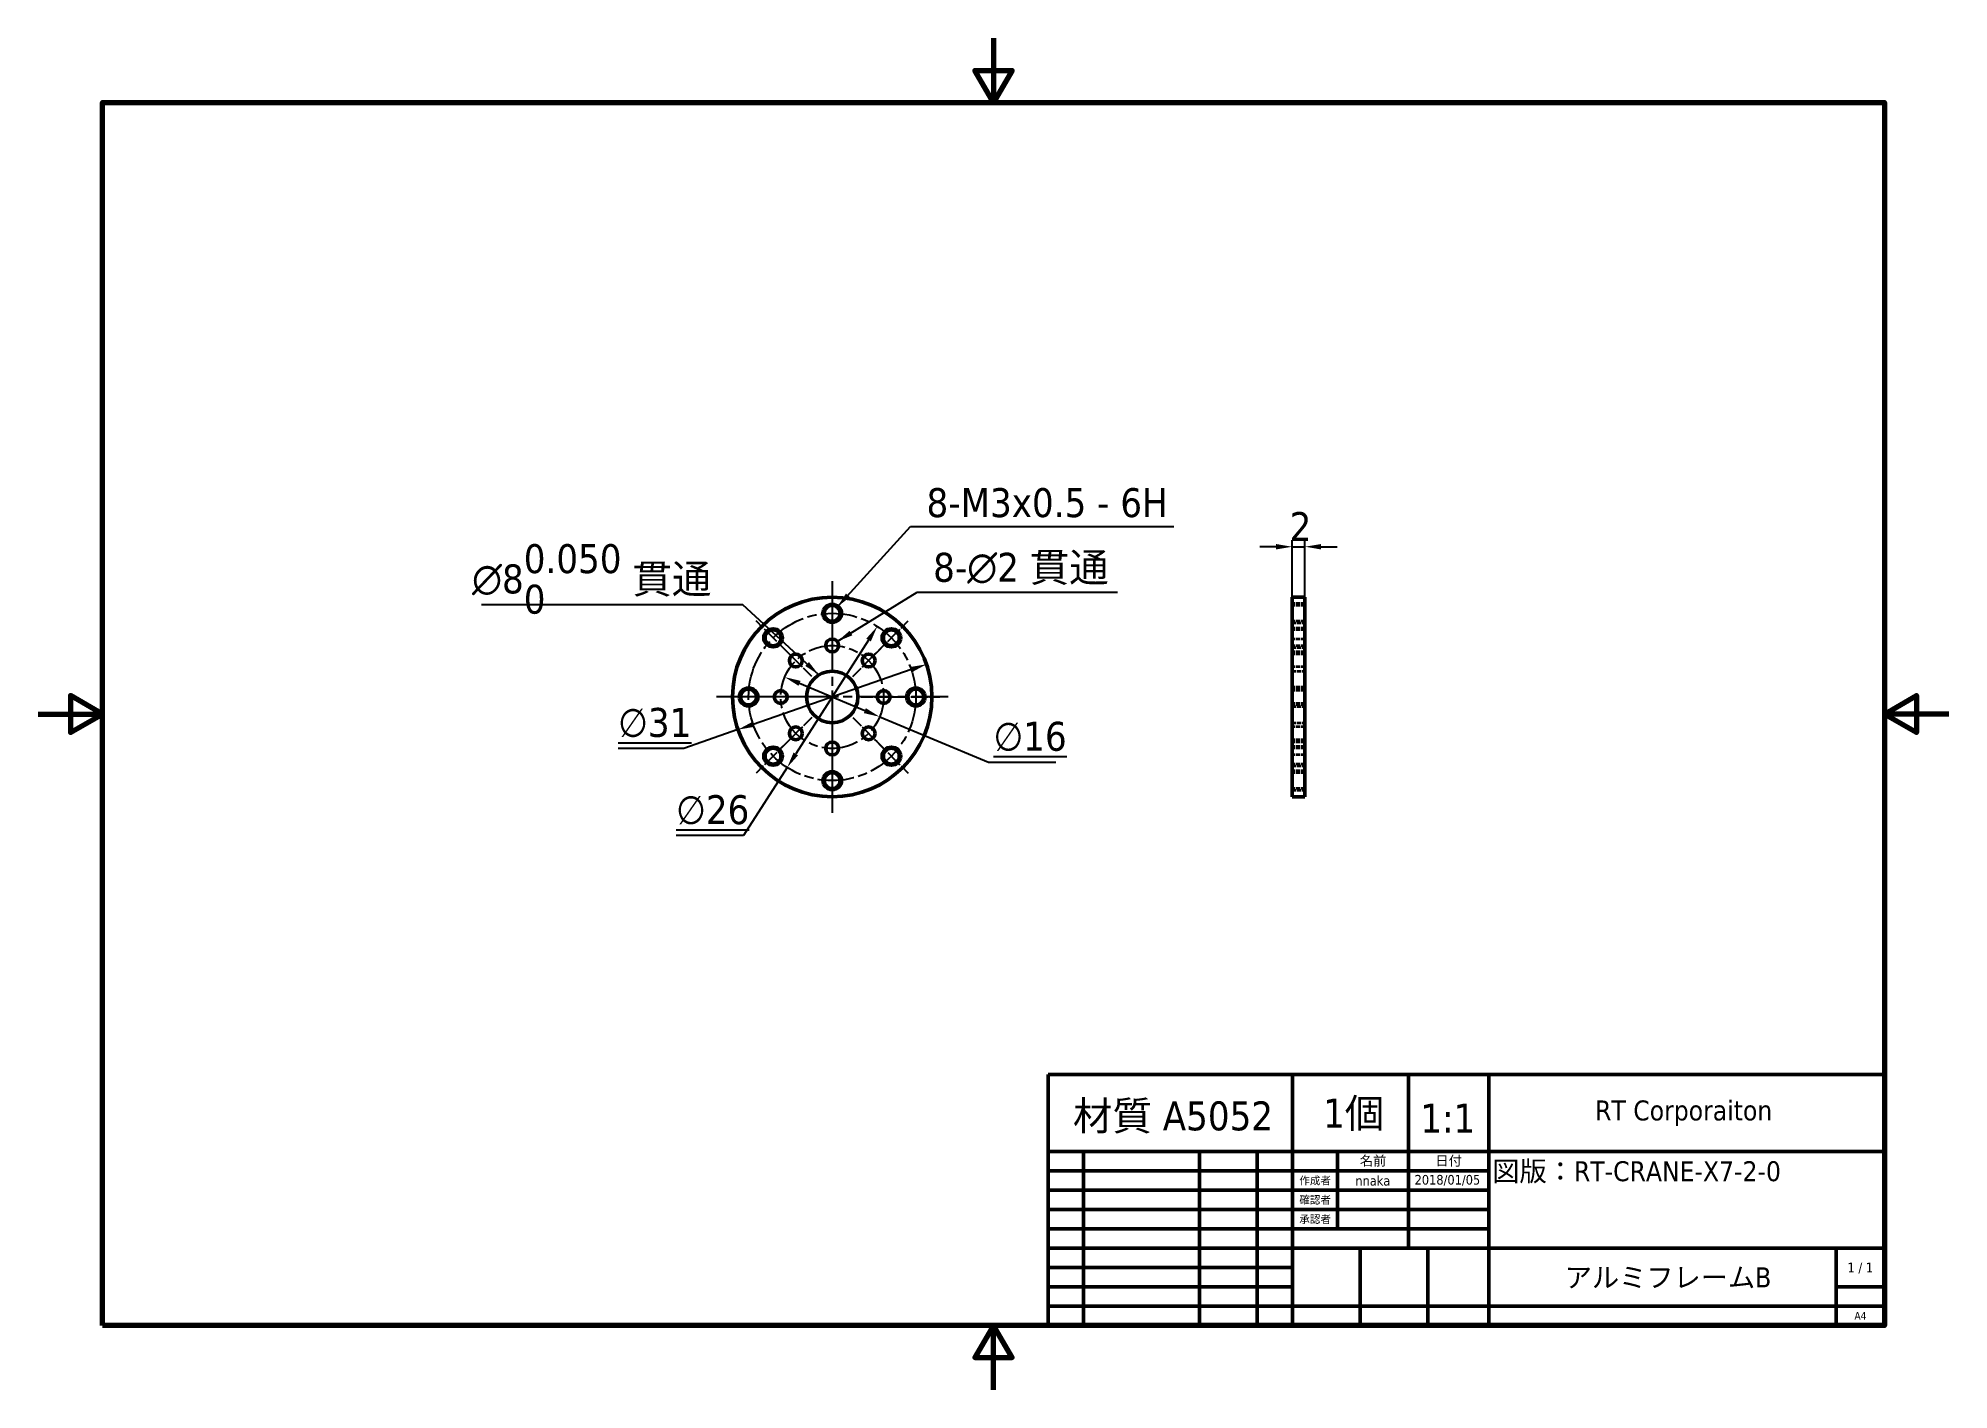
# Model space of a CAD drawing. Header units: millimetres. Extents: x 0 to 297, y 0 to 210.
import ezdxf
from ezdxf.enums import TextEntityAlignment as Align

# ---------------------------------------------------------------- set-up
doc = ezdxf.new("R2010")
doc.units = ezdxf.units.MM
doc.linetypes.add('CHAIN', pattern=[0.3543, 0.2362, -0.0295, 0.0591, -0.0295])
doc.linetypes.add('DASHED', pattern=[0.2067, 0.1654, -0.0413])
for name, color, linetype, lineweight in [('Border (ISO)', 7, 'Continuous', 70), ('Center Mark (ISO)', 7, 'Continuous', 25), ('Centerline (ISO)', 7, 'Continuous', 25), ('Dimension (ISO)', 7, 'Continuous', 25), ('Hidden (ISO)', 7, 'DASHED', 35), ('Symbol (ISO)', 7, 'Continuous', 25), ('Title (ISO)', 7, 'Continuous', 50), ('Visible (ISO)', 7, 'Continuous', 50), ('Visible Narrow (ISO)', 7, 'Continuous', 35)]:
    doc.layers.add(name, color=color, linetype=linetype, lineweight=lineweight)
doc.styles.add('Note Text (JIS)', font='tahoma.ttf')
doc.styles.add('文字スタイル17', font='tahoma.ttf')
doc.styles.add('文字スタイル18', font='tahoma.ttf')
doc.styles.add('文字スタイル19', font='tahoma.ttf')
doc.styles.add('文字スタイル23', font='tahoma.ttf')
doc.dimstyles.new('Default (JIS)', dxfattribs={"dimtxt": 4.5, "dimasz": 2.5, "dimexe": 1, "dimexo": 0, "dimgap": 0.8, "dimtad": 1, "dimrnd": 1e-08, "dimdsep": 46, "dimtxsty": 'Note Text (JIS)', "dimcen": 0.09, "dimdle": 10, "dimclrd": 256, "dimclre": 256, "dimclrt": 256, "dimadec": 0, "dimazin": 2, "dimtfac": 0.777778, "dimtmove": 0, "dimatfit": 3, "dimfxl": 1, "dimtolj": 1, "dimtzin": 0, "dimlwd": -1, "dimlwe": -1, "dimarcsym": 0})
doc.dimstyles.new('Default (JIS)$7', dxfattribs={"dimtxt": 4.5, "dimasz": 2.5, "dimexe": 1, "dimexo": 0, "dimgap": 0.8, "dimtad": 1, "dimrnd": 1e-08, "dimdsep": 46, "dimtxsty": 'Note Text (JIS)', "dimcen": 0.09, "dimdle": 10, "dimclrd": 256, "dimclre": 256, "dimclrt": 256, "dimadec": 0, "dimazin": 2, "dimtfac": 0.777778, "dimtmove": 0, "dimatfit": 3, "dimfxl": 1, "dimtolj": 1, "dimtzin": 0, "dimlwd": -1, "dimlwe": -1, "dimarcsym": 0})

# ---------------------------------------------------------------- blocks, each defined once
blk = doc.blocks.new('図面枠 既定の図面枠')
at = {"layer": 'Border (ISO)', "flags": 128}
for points in [[(148.5, 210), (148.5, 200), (145.61, 205), (151.39, 205), (148.5, 200)], [(10, 10), (10, 200), (287, 200), (287, 10), (10, 10)], [(0, 105), (10, 105), (5, 107.89), (5, 102.11), (10, 105)], [(297, 105), (287, 105), (292, 107.89), (292, 102.11), (287, 105)], [(148.5, 0), (148.5, 10), (145.61, 5), (151.39, 5), (148.5, 10)]]:
    blk.add_lwpolyline(points, dxfattribs=at)
blk = doc.blocks.new('表題欄 JIS')
at = {"layer": 'Title (ISO)'}
for p, q in [((230, 139), (100, 139)), ((100, 139), (100, 100)), ((138, 100), (138, 139)), ((156, 127), (156, 139)), ((168.5, 100), (168.5, 139)), ((230, 100), (230, 139)), ((100, 127), (230, 127)), ((105.5, 100), (105.5, 127)), ((123.5, 100), (123.5, 127)), ((132.5, 100), (132.5, 127)), ((145, 115), (145, 127)), ((156, 112), (156, 127)), ((100, 124), (168.5, 124)), ((100, 121), (168.5, 121)), ((168.5, 118), (100, 118)), ((100, 115), (168.5, 115)), ((138, 112), (100, 112)), ((168.5, 112), (138, 112)), ((148.5, 100), (148.5, 112)), ((159, 100), (159, 112)), ((168.5, 112), (230, 112)), ((222.5, 100), (222.5, 112)), ((138, 109), (100, 109)), ((138, 106), (100, 106)), ((222.5, 106), (230, 106)), ((230, 103), (100, 103)), ((100, 100), (230, 100))]:
    blk.add_line(p, q, dxfattribs=at)
for s, height, style, p in [('作成者', 1.2, '文字スタイル23', (141.5, 122.5)), ('確認者', 1.2, '文字スタイル23', (141.5, 119.5)), ('承認者', 1.2, '文字スタイル23', (141.5, 116.5)), ('1 / 1', 1.5, '文字スタイル18', (226.25, 109))]:
    blk.add_text(s, height=height, dxfattribs=dict(at, style=style)).set_placement(p, align=Align.MIDDLE_CENTER)
at = {"layer": 'Title (ISO)', "char_height": 1.5, "attachment_point": 5, "style": 'Note Text (JIS)'}
for s, insert, width in [('\\fTahoma|b0|i0;\\H1.5000;名前', (150.5, 125.5), 10.8457), ('\\fTahoma|b0|i0;\\H1.5000;日付', (162.25, 125.5), 12.2497)]:
    blk.add_mtext(s, dxfattribs=dict(at, insert=insert, width=width))
at = {"layer": 'Title (ISO)'}
for tag, p, height, style in [('会社_001', (185.02, 131.85), 3.1, '文字スタイル17'), ('タイトル_001', (169.04, 122.41), 3.1, '文字スタイル17'), ('作成者_001', (147.75, 121.73), 1.5, '文字スタイル18'), ('作成日_001', (156.96, 121.88), 1.5, '文字スタイル18'), ('部品番号_001', (180.3, 105.91), 3.1, '文字スタイル17'), ('シート_サイズ_001', (225.33, 100.9), 1.2, '文字スタイル19')]:
    blk.add_attdef(tag, p, '', height=height, dxfattribs=dict(at, style=style))
at = {"layer": 'Title (ISO)', "style": '文字スタイル18'}
for tag, p in [('確認者', (150.5, 119.5)), ('確認日', (162.25, 119.5)), ('エンジニアリング承認者', (150.5, 116.5)), ('エンジニアリング_承認日', (162.25, 116.5))]:
    blk.add_attdef(tag, text='', height=1.5, dxfattribs=at).set_placement(p, align=Align.MIDDLE_CENTER)
blk = doc.blocks.new('*D5')
at = {"layer": 'Defpoints', "color": 0, "transparency": 16777216}
for p in [(138.07, 112.72), (108.78, 102.57)]:
    blk.add_point(p, dxfattribs=at)
at = {"layer": 'Dimension (ISO)', "transparency": 16777216}
for p, q in [((135.71, 111.9), (111.15, 103.39)), ((108.78, 102.57), (100.36, 99.65)), ((100.36, 99.65), (90.15, 99.65))]:
    blk.add_line(p, q, dxfattribs=at)
for points in [[(135.58, 112.3), (135.85, 111.51), (138.07, 112.72)], [(111.01, 103.78), (111.28, 103), (108.78, 102.57)]]:
    blk.add_solid(points, dxfattribs=at)
at = {"layer": 'Dimension (ISO)', "transparency": 16777216, "insert": (90.15, 105.94), "char_height": 4.5, "attachment_point": 1, "style": 'Note Text (JIS)'}
blk.add_mtext('\\A1;\\L∅31\\l', dxfattribs=at)
blk = doc.blocks.new('*D6')
at = {"layer": 'Defpoints', "color": 0, "transparency": 16777216}
for p in [(196.92, 130.99), (196.92, 123.15), (194.92, 93.42)]:
    blk.add_point(p, dxfattribs=at)
at = {"layer": 'Dimension (ISO)', "transparency": 16777216}
for p, q in [((192.42, 130.99), (189.92, 130.99)), ((194.92, 93.42), (194.92, 131.99)), ((194.92, 130.99), (196.92, 130.99)), ((196.92, 123.15), (196.92, 131.99)), ((199.42, 130.99), (201.92, 130.99))]:
    blk.add_line(p, q, dxfattribs=at)
for points in [[(192.42, 131.41), (192.42, 130.57), (194.92, 130.99)], [(199.42, 131.41), (199.42, 130.57), (196.92, 130.99)]]:
    blk.add_solid(points, dxfattribs=at)
at = {"layer": 'Dimension (ISO)', "transparency": 16777216, "insert": (194.53, 136.38), "char_height": 4.5, "attachment_point": 1, "style": 'Note Text (JIS)'}
blk.add_mtext('\\A1;2', dxfattribs=at)
blk = doc.blocks.new('*D7')
at = {"layer": 'Defpoints', "color": 0, "transparency": 16777216}
for p in [(130.43, 118.6), (116.43, 96.69)]:
    blk.add_point(p, dxfattribs=at)
at = {"layer": 'Dimension (ISO)', "transparency": 16777216}
for p, q in [((129.08, 116.49), (117.77, 98.8)), ((116.43, 96.69), (109.66, 86.1)), ((109.66, 86.1), (99.16, 86.1))]:
    blk.add_line(p, q, dxfattribs=at)
for points in [[(128.73, 116.72), (129.43, 116.27), (130.43, 118.6)], [(117.42, 99.02), (118.12, 98.58), (116.43, 96.69)]]:
    blk.add_solid(points, dxfattribs=at)
at = {"layer": 'Dimension (ISO)', "transparency": 16777216, "insert": (99.16, 92.39), "char_height": 4.5, "attachment_point": 1, "style": 'Note Text (JIS)'}
blk.add_mtext('\\A1;\\L∅26\\l', dxfattribs=at)
blk = doc.blocks.new('*D8')
at = {"layer": 'Defpoints', "color": 0, "transparency": 16777216}
for p in [(116.05, 110.73), (130.81, 104.56)]:
    blk.add_point(p, dxfattribs=at)
at = {"layer": 'Dimension (ISO)', "transparency": 16777216}
for p, q in [((118.35, 109.77), (128.5, 105.53)), ((130.81, 104.56), (147.7, 97.51)), ((147.7, 97.51), (158.2, 97.51))]:
    blk.add_line(p, q, dxfattribs=at)
for points in [[(118.51, 110.15), (118.19, 109.38), (116.05, 110.73)], [(128.66, 105.91), (128.34, 105.14), (130.81, 104.56)]]:
    blk.add_solid(points, dxfattribs=at)
at = {"layer": 'Dimension (ISO)', "transparency": 16777216, "insert": (148.5, 103.79), "char_height": 4.5, "attachment_point": 1, "style": 'Note Text (JIS)'}
blk.add_mtext('\\A1;\\L∅16\\l', dxfattribs=at)

msp = doc.modelspace()

# ---------------------------------------------------------------- linework, layer by layer
at = {"layer": 'Center Mark (ISO)', "linetype": 'CHAIN', "ltscale": 23.990969}
for p, q in [((123.428, 125.647), (123.428, 89.647)), ((141.428, 107.647), (105.428, 107.647))]:
    msp.add_line(p, q, dxfattribs=at)
at = {"layer": 'Center Mark (ISO)', "linetype": 'CHAIN', "ltscale": 8.288396}
for p, q in [((123.428, 124.376), (123.428, 116.917)), ((116.873, 114.202), (111.599, 119.476)), ((129.984, 114.202), (135.258, 119.476)), ((114.158, 107.647), (106.699, 107.647)), ((132.699, 107.647), (140.158, 107.647)), ((116.873, 101.092), (111.599, 95.817)), ((129.984, 101.092), (135.258, 95.817)), ((123.428, 98.376), (123.428, 90.917))]:
    msp.add_line(p, q, dxfattribs=at)
at = {"layer": 'Center Mark (ISO)', "linetype": 'CHAIN', "ltscale": 7.778352}
for p, q in [((123.428, 119.147), (123.428, 112.147)), ((120.246, 110.829), (115.297, 115.779)), ((126.61, 110.829), (131.56, 115.779)), ((118.928, 107.647), (111.928, 107.647)), ((127.928, 107.647), (134.928, 107.647)), ((120.246, 104.465), (115.297, 99.515)), ((126.61, 104.465), (131.56, 99.515)), ((123.428, 103.147), (123.428, 96.147))]:
    msp.add_line(p, q, dxfattribs=at)
at = {"layer": 'Centerline (ISO)', "linetype": 'CHAIN', "ltscale": 23.990969}
for radius in [13, 8]:
    msp.add_circle((123.428, 107.647), radius, dxfattribs=at)
at = {"layer": 'Hidden (ISO)', "ltscale": 3.809293}
for p, q in [((196.918, 122.147), (194.918, 122.147)), ((196.918, 121.876), (194.918, 121.876)), ((196.918, 119.417), (194.918, 119.417)), ((194.918, 119.147), (196.918, 119.147)), ((196.918, 118.339), (194.918, 118.339)), ((196.918, 118.069), (194.918, 118.069)), ((196.918, 116.647), (194.918, 116.647)), ((196.918, 115.61), (194.918, 115.61)), ((194.918, 115.339), (196.918, 115.339)), ((196.918, 114.647), (194.918, 114.647)), ((196.918, 114.304), (194.918, 114.304)), ((196.918, 112.304), (194.918, 112.304)), ((194.918, 111.647), (196.918, 111.647)), ((196.918, 109.147), (194.918, 109.147)), ((196.918, 108.876), (194.918, 108.876)), ((196.918, 108.647), (194.918, 108.647)), ((196.918, 106.647), (194.918, 106.647)), ((196.918, 106.417), (194.918, 106.417)), ((194.918, 106.147), (196.918, 106.147)), ((194.918, 103.647), (196.918, 103.647)), ((196.918, 102.99), (194.918, 102.99)), ((196.918, 100.99), (194.918, 100.99)), ((196.918, 100.647), (194.918, 100.647)), ((196.918, 99.954), (194.918, 99.954)), ((196.918, 99.684), (194.918, 99.684)), ((196.918, 98.647), (194.918, 98.647)), ((196.918, 97.225), (194.918, 97.225)), ((194.918, 96.954), (196.918, 96.954)), ((196.918, 96.147), (194.918, 96.147)), ((196.918, 95.876), (194.918, 95.876)), ((196.918, 93.417), (194.918, 93.417)), ((194.918, 93.147), (196.918, 93.147))]:
    msp.add_line(p, q, dxfattribs=at)
at = {"layer": 'Visible (ISO)'}
for p, q in [((194.918, 123.147), (194.918, 92.147)), ((196.918, 123.147), (194.918, 123.147)), ((196.918, 92.147), (196.918, 123.147)), ((196.918, 92.147), (194.918, 92.147))]:
    msp.add_line(p, q, dxfattribs=at)
for centre, radius in [((123.428, 107.647), 15.5), ((123.428, 120.647), 1.23), ((114.236, 116.839), 1.23), ((123.428, 115.647), 1), ((132.621, 116.839), 1.23), ((117.772, 113.304), 1), ((129.085, 113.304), 1), ((123.428, 107.647), 4), ((110.428, 107.647), 1.23), ((115.428, 107.647), 1), ((131.428, 107.647), 1), ((136.428, 107.647), 1.23), ((117.772, 101.99), 1), ((129.085, 101.99), 1), ((114.236, 98.454), 1.23), ((123.428, 99.647), 1), ((132.621, 98.454), 1.23), ((123.428, 94.647), 1.23)]:
    msp.add_circle(centre, radius, dxfattribs=at)
at = {"layer": 'Visible Narrow (ISO)'}
for centre in [(123.428, 120.647), (114.236, 116.839), (132.621, 116.839), (110.428, 107.647), (136.428, 107.647), (114.236, 98.454), (132.621, 98.454), (123.428, 94.647)]:
    msp.add_circle(centre, 1.5, dxfattribs=at)

# ---------------------------------------------------------------- block references
msp.add_blockref('図面枠 既定の図面枠', (0, 0))
msp.add_blockref('表題欄 JIS', (57, -90)).add_auto_attribs({'部品番号_001': 'アルミフレームB', 'タイトル_001': '図版：RT-CRANE-X7-2-0', '会社_001': 'RT Corporaiton', '作成日_001': '2018/01/05', '作成者_001': 'nnaka', 'シート_サイズ_001': 'A4'})

# ---------------------------------------------------------------- texts
at = {"layer": 'Symbol (ISO)', "char_height": 4.5, "attachment_point": 1, "line_spacing_factor": 0.7875, "style": 'Note Text (JIS)'}
for s, insert, width in [('{8-M3x0.5 - 6H}', (138.088, 140.094), 39.52014), ('{\\A1;\\fTahoma|b0|i0;\\H4.5000;\\fAIGDT|b0|i0;\\H4.5000;n\\fTahoma|b0|i0;\\H4.5000;8\\S0.050^ 0; 貫通}', (67.439, 131.391), 39.61365), ('{8-\\fAIGDT|b0|i0;\\H4.5000;n\\fTahoma|b0|i0;\\H4.5000;2 貫通}', (139.117, 130.047), 28.63604)]:
    msp.add_mtext(s, dxfattribs=dict(at, insert=insert, width=width))
at = {"layer": 'Symbol (ISO)', "char_height": 4.5, "attachment_point": 1, "style": 'Note Text (JIS)'}
for s, insert, width in [('{\\fTahoma|b0|i0;材質 A5052}', (160.851, 44.811), 31.52917), ('{\\fTahoma|b0|i0;1個}', (199.736, 45.223), 9.56523), ('{\\fTahoma|b0|i0;1:1}', (214.854, 44.448), 8.94165)]:
    msp.add_mtext(s, dxfattribs=dict(at, insert=insert, width=width))

# ---------------------------------------------------------------- dimensions: what is measured, and where the dimension line sits
at = {"layer": 'Dimension (ISO)'}
dim = msp.add_linear_dim(base=(196.918, 130.989), p1=(194.918, 93.417), p2=(196.918, 123.147), angle=180, dimstyle='Default (JIS)', override={"dimgap": 0.8, "dimdec": 2, "dimtol": 0, "dimlim": 0, "dimtp": 0, "dimtm": 0, "dimtdec": 2, "dimtofl": 1, "dimatfit": 1}, dxfattribs=at)
dim.commit()
dim.dimension.update_dxf_attribs({"geometry": '*D6', "text_midpoint": (195.918, 130.989), "dimtype": 160})
for p1, p2, picture, middle in [((130.43, 118.601), (116.427, 96.693), '*D7', (104.007, 86.1)), ((138.074, 112.723), (108.783, 102.57), '*D5', (94.855, 99.649)), ((116.046, 110.73), (130.811, 104.564), '*D8', (153.354, 97.51))]:
    dim = msp.add_diameter_dim_2p(p1=p1, p2=p2, text='\\L<>\\l', dimstyle='Default (JIS)', override={"dimgap": 0.8, "dimtih": 1, "dimtoh": 1, "dimdec": 2, "dimlfac": 1, "dimtol": 0, "dimlim": 0, "dimtp": 0, "dimtm": 0, "dimtdec": 2, "dimatfit": 2}, dxfattribs=at)
    dim.commit()
    dim.dimension.update_dxf_attribs({"geometry": picture, "text_midpoint": middle, "dimtype": 163})

# ---------------------------------------------------------------- leaders
at = {"layer": 'Symbol (ISO)', "annotation_type": 0, "has_hookline": 1}
for points, hookline_direction, text_width in [([(124.197, 121.606), (135.588, 134.139), (138.088, 134.139)], 0, 38.466), ([(121.365, 111.073), (109.552, 121.957), (107.052, 121.957)], 1, 38.13), ([(124.214, 116.265), (136.617, 123.92), (139.117, 123.92)], 0, 28.658)]:
    msp.add_leader(points, dimstyle='Default (JIS)$7', override={"dimgap": 0, "dimtad": 1}, dxfattribs=dict(at, hookline_direction=hookline_direction, text_width=text_width))

doc.saveas('drawing.dxf')
